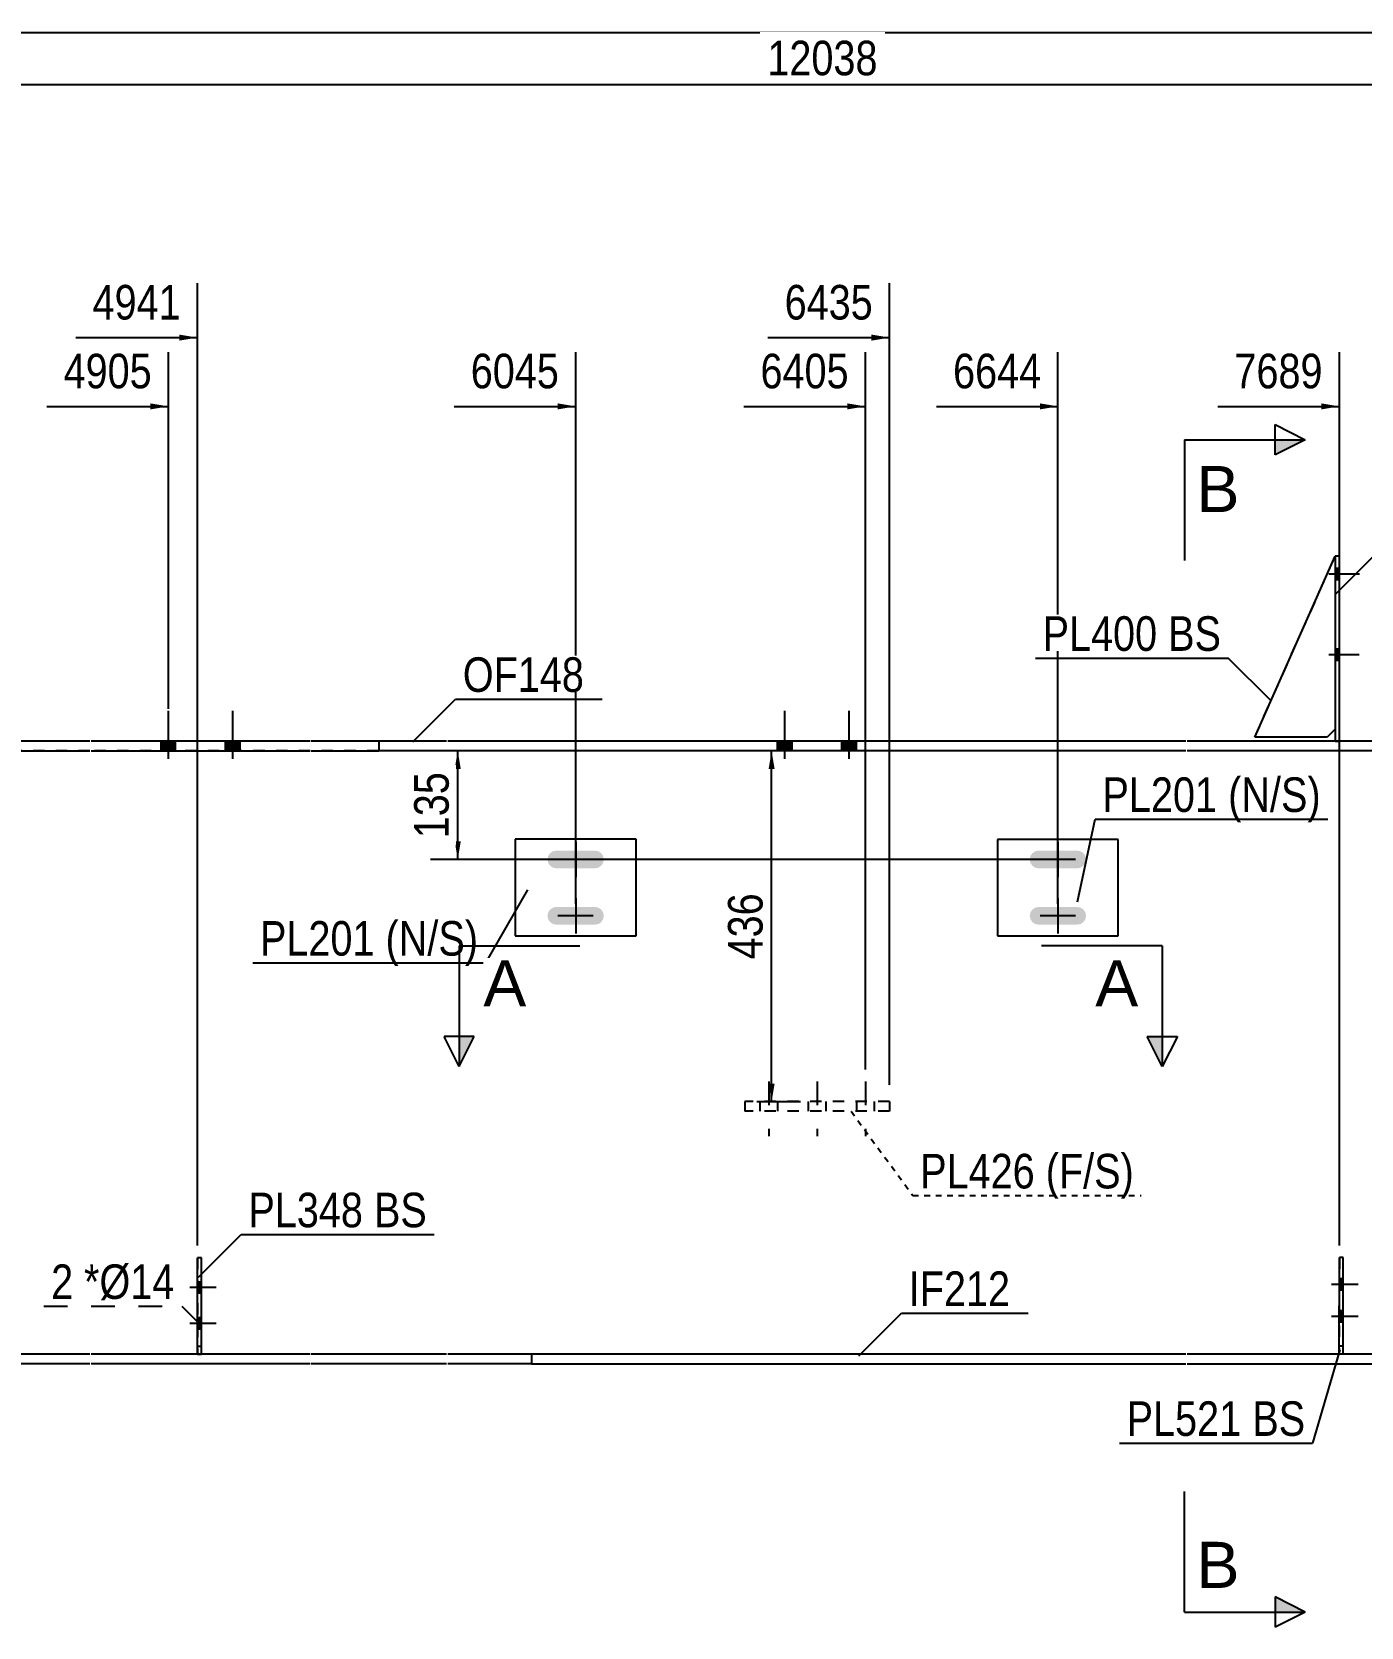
# Model space of a CAD drawing. Header units: millimetres. Extents: x -636 to -233, y -184 to 93.
# Drawn here: x -499.5 to -389.4, y -39.4 to 92.8 of the extents above; entities that cross this region are included whole.
import ezdxf

# ---------------------------------------------------------------- set-up
doc = ezdxf.new("R2010")
doc.units = ezdxf.units.MM
for name, pattern in [('DXK_LINE_DOT1', [1.8814, 0.9407, -0.9407]), ('DXK_LINE_DOT2', [3.9198, 1.9599, -1.9599]), ('DXK_LINE_DOT4', [0.9408, 0.4704, -0.4704])]:
    doc.linetypes.add(name, pattern=pattern)
doc.styles.add('Arial', font='ARIAL.TTF', dxfattribs={"height": 0.2})
doc.styles.add('Arial Narrow', font='ARIALN.TTF', dxfattribs={"height": 0.2})

# ---------------------------------------------------------------- blocks, each defined once
blk = doc.blocks.new('Unknown-627019997-1200')
at = {"color": 5, "linetype": 'Continuous'}
blk.add_line((-233.12, 92.69), (-633.12, 92.69), dxfattribs=at)
blk = doc.blocks.new('Bolt-627019997-1678 - 1676')
at = {"color": 3, "linetype": 'DXK_LINE_DOT2'}
for p, q in [((-438.43, 5.78), (-438.43, 1.25)), ((-434.43, 5.78), (-434.43, 1.25)), ((-430.43, 5.78), (-430.43, 1.25)), ((-439.17, 4.11), (-439.17, 3.31)), ((-437.7, 4.11), (-437.7, 3.31)), ((-435.17, 4.11), (-435.17, 3.31)), ((-433.7, 4.11), (-433.7, 3.31)), ((-431.17, 4.11), (-431.17, 3.31)), ((-429.7, 4.11), (-429.7, 3.31))]:
    blk.add_line(p, q, dxfattribs=at)
blk = doc.blocks.new('Bolt-627019997-1686 - 1676')
at = {"linetype": 'Continuous'}
for points in [[(-391.18, 47.38), (-391.18, 48.31), (-391.51, 48.31), (-391.51, 47.38)], [(-391.18, 47.38), (-391.18, 48.31), (-391.51, 48.31), (-391.51, 47.38)], [(-391.18, 47.38), (-391.18, 48.31), (-391.51, 48.31), (-391.51, 47.38)], [(-391.18, 40.71), (-391.18, 41.65), (-391.52, 41.65), (-391.52, 40.71)], [(-391.18, 40.71), (-391.18, 41.65), (-391.52, 41.65), (-391.52, 40.71)], [(-391.18, 40.71), (-391.18, 41.65), (-391.52, 41.65), (-391.52, 40.71)]]:
    blk.add_hatch(color=3, dxfattribs=at).paths.add_polyline_path(points)
at = {"color": 3, "linetype": 'Continuous'}
for p, q in [((-392.05, 47.85), (-389.51, 47.85)), ((-392.05, 47.85), (-389.51, 47.85)), ((-392.05, 47.85), (-389.51, 47.85)), ((-391.51, 48.31), (-391.18, 48.31)), ((-391.51, 48.31), (-391.18, 48.31)), ((-391.51, 48.31), (-391.18, 48.31)), ((-391.51, 47.38), (-391.18, 47.38)), ((-391.51, 47.38), (-391.18, 47.38)), ((-391.51, 47.38), (-391.18, 47.38)), ((-392.05, 41.18), (-389.52, 41.18)), ((-392.05, 41.18), (-389.52, 41.18)), ((-392.05, 41.18), (-389.52, 41.18)), ((-391.52, 41.65), (-391.18, 41.65)), ((-391.52, 41.65), (-391.18, 41.65)), ((-391.52, 41.65), (-391.18, 41.65)), ((-391.52, 40.71), (-391.18, 40.71)), ((-391.52, 40.71), (-391.18, 40.71)), ((-391.52, 40.71), (-391.18, 40.71))]:
    blk.add_line(p, q, dxfattribs=at)
blk = doc.blocks.new('Bolt-627019997-1687 - 1676')
at = {"linetype": 'Continuous'}
for points in [[(-390.84, -11.48), (-390.84, -10.54), (-391.17, -10.54), (-391.17, -11.48)], [(-390.84, -14.13), (-390.84, -13.2), (-391.17, -13.2), (-391.18, -14.13)]]:
    blk.add_hatch(color=3, dxfattribs=at).paths.add_polyline_path(points)
at = {"color": 3, "linetype": 'Continuous'}
for p, q in [((-391.17, -10.54), (-390.84, -10.54)), ((-391.81, -11.01), (-389.61, -11.01)), ((-391.17, -11.48), (-390.84, -11.48)), ((-391.17, -13.2), (-390.84, -13.2)), ((-391.81, -13.67), (-389.61, -13.67)), ((-391.18, -14.13), (-390.84, -14.13))]:
    blk.add_line(p, q, dxfattribs=at)
blk = doc.blocks.new('Bolt-627019997-1688 - 1676')
at = {"color": 3, "linetype": 'DXK_LINE_DOT2'}
for p, q in [((-391.17, -10.54), (-390.84, -10.54)), ((-391.81, -11.01), (-389.61, -11.01)), ((-391.17, -11.48), (-390.84, -11.48)), ((-391.17, -13.2), (-390.84, -13.2)), ((-391.81, -13.67), (-389.61, -13.67)), ((-391.18, -14.13), (-390.84, -14.13))]:
    blk.add_line(p, q, dxfattribs=at)
blk = doc.blocks.new('Part-627019997-1889 - 1676')
at = {"color": 7, "linetype": 'DXK_LINE_DOT1'}
for p, q in [((-428.43, 4.11), (-440.43, 4.11)), ((-440.43, 4.11), (-440.43, 3.31)), ((-428.43, 4.11), (-428.43, 3.31)), ((-428.43, 3.31), (-440.43, 3.31))]:
    blk.add_line(p, q, dxfattribs=at)
blk = doc.blocks.new('Bolt-627019997-2068 - 1676')
at = {"linetype": 'Continuous'}
for points in [[(-416.6, 24.7), (-416.76, 24.46), (-416.82, 24.18), (-416.76, 23.9), (-416.6, 23.66), (-416.36, 23.5), (-416.08, 23.44), (-412.88, 23.44), (-412.6, 23.5), (-412.37, 23.66), (-412.21, 23.9), (-412.15, 24.18), (-412.21, 24.46), (-412.37, 24.7), (-412.6, 24.86), (-412.88, 24.91), (-416.08, 24.91), (-416.36, 24.86)], [(-416.6, 20.03), (-416.76, 19.79), (-416.82, 19.51), (-416.76, 19.23), (-416.6, 18.99), (-416.36, 18.83), (-416.08, 18.78), (-412.88, 18.78), (-412.6, 18.83), (-412.37, 18.99), (-412.21, 19.23), (-412.15, 19.51), (-412.21, 19.79), (-412.37, 20.03), (-412.6, 20.19), (-412.88, 20.24), (-416.08, 20.24), (-416.36, 20.19)]]:
    blk.add_hatch(color=3, dxfattribs=at).paths.add_polyline_path(points)
at = {"color": 3, "linetype": 'Continuous'}
for p, q in [((-414.48, 25.64), (-414.48, 22.71)), ((-413.02, 24.18), (-415.95, 24.18)), ((-414.48, 20.98), (-414.48, 18.04)), ((-413.02, 19.51), (-415.95, 19.51))]:
    blk.add_line(p, q, dxfattribs=at)
blk = doc.blocks.new('Bolt-627019997-1695 - 1676')
at = {"linetype": 'Continuous'}
for points in [[(-485.43, -11.74), (-485.43, -10.81), (-485.77, -10.81), (-485.77, -11.74)], [(-485.43, -14.72), (-485.43, -13.79), (-485.77, -13.79), (-485.77, -14.72)]]:
    blk.add_hatch(color=3, dxfattribs=at).paths.add_polyline_path(points)
at = {"color": 3, "linetype": 'Continuous'}
for p, q in [((-486.4, -11.27), (-484.2, -11.27)), ((-485.77, -10.81), (-485.43, -10.81)), ((-485.77, -11.74), (-485.43, -11.74)), ((-486.4, -14.26), (-484.2, -14.26)), ((-485.77, -13.79), (-485.43, -13.79)), ((-485.77, -14.72), (-485.43, -14.72))]:
    blk.add_line(p, q, dxfattribs=at)
blk = doc.blocks.new('Part-627019997-2031 - 1676')
at = {"color": 2, "linetype": 'Continuous'}
for p, q in [((-391.51, 49.31), (-391.52, 33.98)), ((-391.18, 49.31), (-391.51, 49.31)), ((-391.18, 49.31), (-391.18, 33.98))]:
    blk.add_line(p, q, dxfattribs=at)
at = {"color": 7, "linetype": 'DXK_LINE_DOT1'}
blk.add_line((-391.52, 33.98), (-391.18, 33.98), dxfattribs=at)
blk = doc.blocks.new('Bolt-627019997-1696 - 1676')
at = {"color": 3, "linetype": 'DXK_LINE_DOT2'}
for p, q in [((-486.4, -11.27), (-484.2, -11.27)), ((-485.77, -10.81), (-485.43, -10.81)), ((-485.77, -11.74), (-485.43, -11.74)), ((-486.4, -14.26), (-484.2, -14.26)), ((-485.77, -13.79), (-485.43, -13.79)), ((-485.77, -14.72), (-485.43, -14.72))]:
    blk.add_line(p, q, dxfattribs=at)
blk = doc.blocks.new('Part-627019997-1911 - 1676')
at = {"color": 2, "linetype": 'Continuous'}
for p, q in [((-403.88, -16.82), (-458.1, -16.82)), ((-458.1, -16.82), (-458.1, -17.62)), ((-384.71, -16.82), (-403.78, -16.82)), ((-362.44, -16.82), (-384.61, -16.82)), ((-458.1, -17.62), (-403.88, -17.62)), ((-403.78, -17.62), (-384.71, -17.62)), ((-384.61, -17.62), (-362.5, -17.62))]:
    blk.add_line(p, q, dxfattribs=at)
at = {"color": 7, "linetype": 'DXK_LINE_DOT1'}
for q in [(-362.44, -16.82), (-362.5, -17.62)]:
    blk.add_line((-362.44, -17.62), q, dxfattribs=at)
blk = doc.blocks.new('Bolt-627019997-1709 - 1676')
at = {"linetype": 'Continuous'}
for points in [[(-436.5, 33.98), (-437.7, 33.98), (-437.7, 33.18), (-436.5, 33.18)], [(-436.5, 33.98), (-437.7, 33.98), (-437.7, 33.18), (-436.5, 33.18)], [(-431.17, 33.98), (-432.37, 33.98), (-432.37, 33.18), (-431.17, 33.18)], [(-431.17, 33.98), (-432.37, 33.98), (-432.37, 33.18), (-431.17, 33.18)]]:
    blk.add_hatch(color=3, dxfattribs=at).paths.add_polyline_path(points)
at = {"color": 3, "linetype": 'Continuous'}
for p, q in [((-437.1, 32.51), (-437.1, 36.51)), ((-437.1, 32.51), (-437.1, 36.51)), ((-431.77, 32.51), (-431.77, 36.51)), ((-431.77, 32.51), (-431.77, 36.51)), ((-437.7, 33.18), (-437.7, 33.98)), ((-437.7, 33.18), (-437.7, 33.98)), ((-436.5, 33.18), (-436.5, 33.98)), ((-436.5, 33.18), (-436.5, 33.98)), ((-432.37, 33.18), (-432.37, 33.98)), ((-432.37, 33.18), (-432.37, 33.98)), ((-431.17, 33.18), (-431.17, 33.98)), ((-431.17, 33.18), (-431.17, 33.98))]:
    blk.add_line(p, q, dxfattribs=at)
blk = doc.blocks.new('Part-627019997-1830 - 1676')
at = {"color": 2, "linetype": 'Continuous'}
for p, q in [((-409.48, 25.84), (-419.48, 25.84)), ((-419.48, 25.84), (-419.48, 17.84)), ((-409.48, 17.84), (-409.48, 25.84)), ((-419.48, 17.84), (-409.48, 17.84))]:
    blk.add_line(p, q, dxfattribs=at)
blk = doc.blocks.new('Part-627019997-1862 - 1676')
at = {"color": 2, "linetype": 'Continuous'}
for p, q in [((-449.43, 25.85), (-459.43, 25.85)), ((-459.43, 25.85), (-459.43, 17.85)), ((-449.43, 17.85), (-449.43, 25.85)), ((-459.43, 17.85), (-449.43, 17.85))]:
    blk.add_line(p, q, dxfattribs=at)
blk = doc.blocks.new('Part-627019997-1977 - 1676')
at = {"color": 2, "linetype": 'Continuous'}
for p, q in [((-583.73, -16.82), (-599.33, -16.82)), ((-565.5, -16.82), (-583.63, -16.82)), ((-524.2, -16.82), (-565.4, -16.82)), ((-512.9, -16.82), (-524.1, -16.82)), ((-494.67, -16.82), (-512.8, -16.82)), ((-476.43, -16.82), (-494.57, -16.82)), ((-465.13, -16.82), (-476.33, -16.82)), ((-458.1, -16.82), (-465.03, -16.82)), ((-458.1, -16.82), (-458.1, -17.62)), ((-583.73, -17.62), (-599.33, -17.62)), ((-565.5, -17.62), (-583.63, -17.62)), ((-524.2, -17.62), (-565.4, -17.62)), ((-512.9, -17.62), (-524.1, -17.62)), ((-494.67, -17.62), (-512.8, -17.62)), ((-476.43, -17.62), (-494.57, -17.62)), ((-465.13, -17.62), (-476.33, -17.62)), ((-458.1, -17.62), (-465.03, -17.62))]:
    blk.add_line(p, q, dxfattribs=at)
at = {"color": 7, "linetype": 'DXK_LINE_DOT1'}
blk.add_line((-599.33, -16.82), (-599.33, -17.62), dxfattribs=at)
blk = doc.blocks.new('Part-627019997-2036 - 1676')
at = {"color": 2, "linetype": 'Continuous'}
for p, q in [((-398.18, 34.31), (-391.51, 49.31)), ((-391.52, 34.98), (-392.18, 34.31)), ((-392.18, 34.31), (-398.18, 34.31))]:
    blk.add_line(p, q, dxfattribs=at)
at = {"color": 7, "linetype": 'DXK_LINE_DOT1'}
blk.add_line((-391.51, 49.31), (-391.52, 34.98), dxfattribs=at)
blk = doc.blocks.new('Part-627019997-2041 - 1676')
at = {"color": 2, "linetype": 'Continuous'}
for p, q in [((-391.18, -16.8), (-391.17, -8.8)), ((-390.84, -8.8), (-391.17, -8.8)), ((-390.84, -16.8), (-390.84, -8.8)), ((-391.18, -16.8), (-390.84, -16.8))]:
    blk.add_line(p, q, dxfattribs=at)
at = {"color": 7, "linetype": 'DXK_LINE_DOT1'}
blk.add_line((-391.18, -16.13), (-390.84, -16.13), dxfattribs=at)
blk = doc.blocks.new('Part-627019997-2046 - 1676')
at = {"color": 7, "linetype": 'DXK_LINE_DOT1'}
for p, q in [((-391.17, -8.8), (-391.18, -16.8)), ((-390.84, -8.8), (-391.17, -8.8)), ((-390.84, -16.8), (-390.84, -8.8)), ((-391.18, -16.8), (-390.84, -16.8))]:
    blk.add_line(p, q, dxfattribs=at)
blk = doc.blocks.new('Bolt-627019997-2069 - 1676')
at = {"linetype": 'Continuous'}
for points in [[(-456.55, 24.7), (-456.71, 24.46), (-456.77, 24.18), (-456.71, 23.9), (-456.55, 23.66), (-456.31, 23.5), (-456.03, 23.45), (-452.83, 23.45), (-452.55, 23.5), (-452.31, 23.66), (-452.16, 23.9), (-452.1, 24.18), (-452.16, 24.46), (-452.31, 24.7), (-452.55, 24.86), (-452.83, 24.91), (-456.03, 24.91), (-456.31, 24.86)], [(-456.55, 20.03), (-456.71, 19.79), (-456.77, 19.51), (-456.71, 19.23), (-456.55, 18.99), (-456.31, 18.83), (-456.03, 18.78), (-452.83, 18.78), (-452.55, 18.83), (-452.31, 18.99), (-452.16, 19.23), (-452.1, 19.51), (-452.16, 19.79), (-452.31, 20.03), (-452.55, 20.19), (-452.83, 20.25), (-456.03, 20.25), (-456.31, 20.19)]]:
    blk.add_hatch(color=3, dxfattribs=at).paths.add_polyline_path(points)
at = {"color": 3, "linetype": 'Continuous'}
for p, q in [((-454.43, 25.65), (-454.43, 22.71)), ((-452.97, 24.18), (-455.9, 24.18)), ((-454.43, 20.98), (-454.43, 18.05)), ((-452.97, 19.51), (-455.9, 19.51))]:
    blk.add_line(p, q, dxfattribs=at)
blk = doc.blocks.new('Bolt-627019997-2072 - 1676')
at = {"linetype": 'Continuous'}
for points in [[(-487.57, 33.98), (-488.77, 33.98), (-488.77, 33.18), (-487.57, 33.18)], [(-487.57, 33.98), (-488.77, 33.98), (-488.77, 33.18), (-487.57, 33.18)], [(-482.23, 33.98), (-483.43, 33.98), (-483.43, 33.18), (-482.23, 33.18)], [(-482.23, 33.98), (-483.43, 33.98), (-483.43, 33.18), (-482.23, 33.18)]]:
    blk.add_hatch(color=3, dxfattribs=at).paths.add_polyline_path(points)
at = {"color": 3, "linetype": 'Continuous'}
for p, q in [((-488.17, 32.51), (-488.17, 36.51)), ((-488.17, 32.51), (-488.17, 36.51)), ((-482.83, 32.51), (-482.83, 36.51)), ((-482.83, 32.51), (-482.83, 36.51)), ((-488.77, 33.18), (-488.77, 33.98)), ((-488.77, 33.18), (-488.77, 33.98)), ((-487.57, 33.18), (-487.57, 33.98)), ((-487.57, 33.18), (-487.57, 33.98)), ((-483.43, 33.18), (-483.43, 33.98)), ((-483.43, 33.18), (-483.43, 33.98)), ((-482.23, 33.18), (-482.23, 33.98)), ((-482.23, 33.18), (-482.23, 33.98))]:
    blk.add_line(p, q, dxfattribs=at)
blk = doc.blocks.new('Part-627019997-2077 - 1676')
at = {"color": 7, "linetype": 'DXK_LINE_DOT1'}
for p, q in [((-398.18, 34.31), (-391.51, 49.31)), ((-391.52, 34.98), (-392.18, 34.31)), ((-392.18, 34.31), (-398.18, 34.31))]:
    blk.add_line(p, q, dxfattribs=at)
blk = doc.blocks.new('Part-627019997-2104 - 1676')
at = {"color": 2, "linetype": 'Continuous'}
for p, q in [((-485.77, -16.82), (-485.77, -8.82)), ((-485.43, -8.82), (-485.77, -8.82)), ((-485.43, -16.82), (-485.43, -8.82)), ((-485.77, -16.82), (-485.43, -16.82))]:
    blk.add_line(p, q, dxfattribs=at)
at = {"color": 7, "linetype": 'DXK_LINE_DOT1'}
blk.add_line((-485.77, -16.15), (-485.43, -16.15), dxfattribs=at)
blk = doc.blocks.new('Part-627019997-2126 - 1676')
at = {"color": 7, "linetype": 'DXK_LINE_DOT1'}
for p, q in [((-485.77, -8.82), (-485.77, -16.82)), ((-485.43, -8.82), (-485.77, -8.82)), ((-485.43, -16.82), (-485.43, -8.82)), ((-485.77, -16.82), (-485.43, -16.82))]:
    blk.add_line(p, q, dxfattribs=at)
blk = doc.blocks.new('Part-627019997-2205 - 1676')
at = {"color": 2, "linetype": 'Continuous'}
blk.add_line((-518.5, 33.18), (-518.5, -16.82), dxfattribs=at)
at = {"color": 7, "linetype": 'DXK_LINE_DOT1'}
for p, q in [((-512.9, 33.18), (-518.5, 33.18)), ((-494.67, 33.18), (-512.8, 33.18)), ((-476.43, 33.18), (-494.57, 33.18)), ((-465.13, 33.18), (-476.33, 33.18)), ((-403.88, 33.18), (-465.03, 33.18)), ((-384.71, 33.18), (-403.78, 33.18)), ((-362.44, 33.18), (-384.61, 33.18)), ((-512.9, -16.82), (-518.5, -16.82)), ((-494.67, -16.82), (-512.8, -16.82)), ((-476.43, -16.82), (-494.57, -16.82)), ((-465.13, -16.82), (-476.33, -16.82)), ((-403.88, -16.82), (-465.03, -16.82)), ((-384.71, -16.82), (-403.78, -16.82)), ((-362.44, -16.82), (-384.61, -16.82))]:
    blk.add_line(p, q, dxfattribs=at)
blk = doc.blocks.new('Part-627019997-2249 - 1676')
at = {"color": 2, "linetype": 'Continuous'}
for p, q in [((-583.73, 33.98), (-599.33, 33.98)), ((-599.33, 33.18), (-583.73, 33.18)), ((-565.5, 33.98), (-583.63, 33.98)), ((-583.63, 33.18), (-565.5, 33.18)), ((-524.2, 33.98), (-565.4, 33.98)), ((-565.4, 33.18), (-524.2, 33.18)), ((-512.9, 33.98), (-524.1, 33.98)), ((-524.1, 33.18), (-512.9, 33.18)), ((-494.67, 33.98), (-512.8, 33.98)), ((-512.8, 33.18), (-494.67, 33.18)), ((-476.43, 33.98), (-494.57, 33.98)), ((-494.57, 33.18), (-476.43, 33.18)), ((-470.73, 33.98), (-476.33, 33.98)), ((-476.33, 33.18), (-470.73, 33.18)), ((-470.73, 33.98), (-470.73, 33.18))]:
    blk.add_line(p, q, dxfattribs=at)
at = {"color": 7, "linetype": 'DXK_LINE_DOT1'}
blk.add_line((-599.33, 33.98), (-599.33, 33.18), dxfattribs=at)
blk = doc.blocks.new('Part-627019997-2254 - 1676')
at = {"color": 2, "linetype": 'Continuous'}
for p, q in [((-465.13, 33.98), (-470.73, 33.98)), ((-470.73, 33.98), (-470.73, 33.18)), ((-465.13, 33.18), (-470.73, 33.18)), ((-403.88, 33.98), (-465.03, 33.98)), ((-403.88, 33.18), (-465.03, 33.18)), ((-384.71, 33.98), (-403.78, 33.98)), ((-384.71, 33.18), (-403.78, 33.18)), ((-379.01, 33.98), (-384.61, 33.98)), ((-379.01, 33.18), (-384.61, 33.18))]:
    blk.add_line(p, q, dxfattribs=at)
at = {"color": 7, "linetype": 'DXK_LINE_DOT1'}
blk.add_line((-379.01, 33.98), (-379.01, 33.18), dxfattribs=at)
blk = doc.blocks.new('StraightDimension-627019997-7074 - 1676')
at = {"linetype": 'Continuous'}
blk.add_hatch(color=7, dxfattribs=at).paths.add_polyline_path([(-392.67, 61.98), (-391.17, 61.73), (-392.67, 61.48)])
at = {"color": 7, "linetype": 'Continuous'}
for p, q in [((-391.17, -7.8), (-391.17, 66.23)), ((-401.24, 61.73), (-391.17, 61.73))]:
    blk.add_line(p, q, dxfattribs=at)
at = {"color": 0}
blk.add_wipeout([(-391.95, 62.63), (-391.95, 66.83), (-400.46, 66.83), (-400.46, 62.63)], dxfattribs=at)
at = {"color": 3, "style": 'Arial Narrow'}
blk.add_text('7689', height=2.863, dxfattribs=at).set_placement((-399.86, 63.23))
blk = doc.blocks.new('StraightDimension-627019997-2813 - 1676')
at = {"color": 7, "linetype": 'Continuous'}
blk.add_line((-600.67, 88.42), (-267.29, 88.42), dxfattribs=at)
at = {"color": 0}
blk.add_wipeout([(-428.81, 88.57), (-428.81, 92.77), (-439.15, 92.77), (-439.15, 88.57)], dxfattribs=at)
at = {"color": 3, "style": 'Arial Narrow'}
blk.add_text('12038', height=2.863, dxfattribs=at).set_placement((-438.55, 89.17))
blk = doc.blocks.new('StraightDimension-627019997-2611 - 1676')
at = {"linetype": 'Continuous'}
for points in [[(-464.45, 31.68), (-464.2, 33.18), (-463.95, 31.68)], [(-463.95, 25.68), (-464.2, 24.18), (-464.45, 25.68)]]:
    blk.add_hatch(color=7, dxfattribs=at).paths.add_polyline_path(points)
at = {"color": 7, "linetype": 'Continuous'}
for p, q in [((-454.68, 33.18), (-466.45, 33.18)), ((-464.2, 24.18), (-464.2, 33.18)), ((-415.48, 24.18), (-466.45, 24.18))]:
    blk.add_line(p, q, dxfattribs=at)
at = {"color": 0}
blk.add_wipeout([(-464.35, 32.02), (-468.55, 32.02), (-468.55, 25.34), (-464.35, 25.34)], dxfattribs=at)
at = {"color": 3, "style": 'Arial Narrow'}
blk.add_text('135', height=2.863, rotation=90.0002, dxfattribs=at).set_placement((-464.95, 25.94))
blk = doc.blocks.new('StraightDimension-627019997-2639 - 1676')
at = {"linetype": 'Continuous'}
for points in [[(-438.45, 31.68), (-438.2, 33.18), (-437.95, 31.68)], [(-437.95, 5.61), (-438.2, 4.11), (-438.45, 5.61)]]:
    blk.add_hatch(color=7, dxfattribs=at).paths.add_polyline_path(points)
at = {"color": 7, "linetype": 'Continuous'}
for p, q in [((-429.43, 33.18), (-440.45, 33.18)), ((-438.2, 4.11), (-438.2, 33.18)), ((-439.43, 4.11), (-435.8, 4.11))]:
    blk.add_line(p, q, dxfattribs=at)
at = {"color": 0}
blk.add_wipeout([(-438.35, 21.99), (-442.55, 21.99), (-442.55, 15.3), (-438.35, 15.3)], dxfattribs=at)
at = {"color": 3, "style": 'Arial Narrow'}
blk.add_text('436', height=2.863, rotation=90.0002, dxfattribs=at).set_placement((-438.95, 15.9))
blk = doc.blocks.new('StraightDimension-627019997-7075 - 1676')
at = {"linetype": 'Continuous'}
blk.add_hatch(color=7, dxfattribs=at).paths.add_polyline_path([(-415.98, 61.98), (-414.48, 61.73), (-415.98, 61.48)])
at = {"color": 7, "linetype": 'Continuous'}
for p, q in [((-414.48, 20.51), (-414.48, 66.23)), ((-424.55, 61.73), (-414.48, 61.73))]:
    blk.add_line(p, q, dxfattribs=at)
at = {"color": 0}
blk.add_wipeout([(-415.26, 62.63), (-415.26, 66.83), (-423.77, 66.83), (-423.77, 62.63)], dxfattribs=at)
at = {"color": 3, "style": 'Arial Narrow'}
blk.add_text('6644', height=2.863, dxfattribs=at).set_placement((-423.17, 63.23))
blk = doc.blocks.new('StraightDimension-627019997-7076 - 1676')
at = {"linetype": 'Continuous'}
blk.add_hatch(color=7, dxfattribs=at).paths.add_polyline_path([(-429.93, 67.68), (-428.43, 67.43), (-429.93, 67.18)])
at = {"color": 7, "linetype": 'Continuous'}
for p, q in [((-428.43, 5.51), (-428.43, 71.93)), ((-438.5, 67.43), (-428.43, 67.43))]:
    blk.add_line(p, q, dxfattribs=at)
at = {"color": 0}
blk.add_wipeout([(-429.21, 68.33), (-429.21, 72.53), (-437.72, 72.53), (-437.72, 68.33)], dxfattribs=at)
at = {"color": 3, "style": 'Arial Narrow'}
blk.add_text('6435', height=2.863, dxfattribs=at).set_placement((-437.12, 68.93))
blk = doc.blocks.new('StraightDimension-627019997-7077 - 1676')
at = {"linetype": 'Continuous'}
blk.add_hatch(color=7, dxfattribs=at).paths.add_polyline_path([(-431.93, 61.98), (-430.43, 61.73), (-431.93, 61.48)])
at = {"color": 7, "linetype": 'Continuous'}
for p, q in [((-430.43, 6.78), (-430.43, 66.23)), ((-440.5, 61.73), (-430.43, 61.73))]:
    blk.add_line(p, q, dxfattribs=at)
at = {"color": 0}
blk.add_wipeout([(-431.21, 62.63), (-431.21, 66.83), (-439.72, 66.83), (-439.72, 62.63)], dxfattribs=at)
at = {"color": 3, "style": 'Arial Narrow'}
blk.add_text('6405', height=2.863, dxfattribs=at).set_placement((-439.12, 63.23))
blk = doc.blocks.new('StraightDimension-627019997-7078 - 1676')
at = {"linetype": 'Continuous'}
blk.add_hatch(color=7, dxfattribs=at).paths.add_polyline_path([(-455.93, 61.98), (-454.43, 61.73), (-455.93, 61.48)])
at = {"color": 7, "linetype": 'Continuous'}
for p, q in [((-454.43, 20.51), (-454.43, 66.23)), ((-464.5, 61.73), (-454.43, 61.73))]:
    blk.add_line(p, q, dxfattribs=at)
at = {"color": 0}
blk.add_wipeout([(-455.21, 62.63), (-455.21, 66.83), (-463.72, 66.83), (-463.72, 62.63)], dxfattribs=at)
at = {"color": 3, "style": 'Arial Narrow'}
blk.add_text('6045', height=2.863, dxfattribs=at).set_placement((-463.12, 63.23))
blk = doc.blocks.new('StraightDimension-627019997-7079 - 1676')
at = {"linetype": 'Continuous'}
blk.add_hatch(color=7, dxfattribs=at).paths.add_polyline_path([(-487.27, 67.68), (-485.77, 67.43), (-487.27, 67.18)])
at = {"color": 7, "linetype": 'Continuous'}
for p, q in [((-485.77, -7.82), (-485.77, 71.93)), ((-495.83, 67.43), (-485.77, 67.43))]:
    blk.add_line(p, q, dxfattribs=at)
at = {"color": 0}
blk.add_wipeout([(-486.54, 68.33), (-486.54, 72.53), (-495.05, 72.53), (-495.05, 68.33)], dxfattribs=at)
at = {"color": 3, "style": 'Arial Narrow'}
blk.add_text('4941', height=2.863, dxfattribs=at).set_placement((-494.45, 68.93))
blk = doc.blocks.new('StraightDimension-627019997-7080 - 1676')
at = {"linetype": 'Continuous'}
blk.add_hatch(color=7, dxfattribs=at).paths.add_polyline_path([(-489.67, 61.98), (-488.17, 61.73), (-489.67, 61.48)])
at = {"color": 7, "linetype": 'Continuous'}
for p, q in [((-488.17, 36.67), (-488.17, 66.23)), ((-498.23, 61.73), (-488.17, 61.73))]:
    blk.add_line(p, q, dxfattribs=at)
at = {"color": 0}
blk.add_wipeout([(-488.94, 62.63), (-488.94, 66.83), (-497.45, 66.83), (-497.45, 62.63)], dxfattribs=at)
at = {"color": 3, "style": 'Arial Narrow'}
blk.add_text('4905', height=2.863, dxfattribs=at).set_placement((-496.85, 63.23))
blk = doc.blocks.new('MarkSet-627019997-2960 - 1676')
at = {"color": 0}
for points in [[(-399.28, -23.59), (-399.28, -20.59), (-408.79, -20.59), (-408.79, -23.59)], [(-394, -23.59), (-394, -20.59), (-398.38, -20.59), (-398.38, -23.59)]]:
    blk.add_wipeout(points, dxfattribs=at)
for points in [[(-399.28, -23.59), (-399.28, -20.59), (-408.79, -20.59), (-408.79, -23.59)], [(-394, -23.59), (-394, -20.59), (-398.38, -20.59), (-398.38, -23.59)]]:
    blk.add_wipeout(points, dxfattribs=at)
at = {"color": 7, "linetype": 'Continuous'}
for p in [(-391.13, -16.45), (-409.39, -24.19)]:
    blk.add_line(p, (-393.4, -24.19), dxfattribs=at)
at = {"color": 3, "style": 'Arial Narrow'}
for s, p in [('PL521', (-408.79, -23.59)), ('BS', (-398.38, -23.59))]:
    blk.add_text(s, height=2.863, dxfattribs=at).set_placement(p)
blk = doc.blocks.new('Mark-627019997-1885 - 1676')
at = {"color": 0}
for points in [[(-416.39, -3.08), (-416.39, -0.08), (-425.89, -0.08), (-425.89, -3.08)], [(-408.19, -3.08), (-408.19, -0.08), (-415.49, -0.08), (-415.49, -3.08)]]:
    blk.add_wipeout(points, dxfattribs=at)
for points in [[(-416.39, -3.08), (-416.39, -0.08), (-425.89, -0.08), (-425.89, -3.08)], [(-408.19, -3.08), (-408.19, -0.08), (-415.49, -0.08), (-415.49, -3.08)]]:
    blk.add_wipeout(points, dxfattribs=at)
at = {"color": 7, "linetype": 'DXK_LINE_DOT4'}
for p, q in [((-431.62, 3.31), (-426.49, -3.68)), ((-426.49, -3.68), (-407.59, -3.68))]:
    blk.add_line(p, q, dxfattribs=at)
at = {"color": 3, "style": 'Arial Narrow'}
for s, p in [('PL426', (-425.89, -3.08)), ('(F/', (-415.49, -3.08)), ('S)', (-411.48, -3.08))]:
    blk.add_text(s, height=2.863, dxfattribs=at).set_placement(p)
blk = doc.blocks.new('Mark-627019997-4457 - 1676')
at = {"color": 0}
for points in [[(-496.06, -12.24), (-496.06, -9.24), (-497.88, -9.24), (-497.88, -12.24)], [(-493.88, -12.24), (-493.88, -9.24), (-495.16, -9.24), (-495.16, -12.24)]]:
    blk.add_wipeout(points, dxfattribs=at)
for points in [[(-496.06, -12.24), (-496.06, -9.24), (-497.88, -9.24), (-497.88, -12.24)], [(-493.88, -12.24), (-493.88, -9.24), (-495.16, -9.24), (-495.16, -12.24)]]:
    blk.add_wipeout(points, dxfattribs=at)
at = {"color": 3, "style": 'Arial Narrow'}
blk.add_text('2', height=2.86, dxfattribs=at).set_placement((-497.88, -12.24))
at = {"color": 0}
blk.add_wipeout([(-487.66, -12.24), (-487.66, -9.24), (-493.88, -9.24), (-493.88, -12.24)], dxfattribs=at)
blk.add_wipeout([(-487.66, -12.24), (-487.66, -9.24), (-493.88, -9.24), (-493.88, -12.24)], dxfattribs=at)
at = {"color": 7, "linetype": 'DXK_LINE_DOT2'}
for p in [(-498.48, -12.84), (-485.65, -14.26)]:
    blk.add_line(p, (-487.06, -12.84), dxfattribs=at)
at = {"color": 3, "style": 'Arial Narrow'}
for s, height, p in [('*', 2.86, (-495.16, -12.24)), ('Ø14', 2.863, (-493.88, -12.24))]:
    blk.add_text(s, height=height, dxfattribs=at).set_placement(p)
blk = doc.blocks.new('Mark-627019997-1826 - 1676')
at = {"color": 0}
for points in [[(-401.28, 28.12), (-401.28, 31.12), (-410.79, 31.12), (-410.79, 28.12)], [(-392.72, 28.12), (-392.72, 31.12), (-400.38, 31.12), (-400.38, 28.12)]]:
    blk.add_wipeout(points, dxfattribs=at)
for points in [[(-401.28, 28.12), (-401.28, 31.12), (-410.79, 31.12), (-410.79, 28.12)], [(-392.72, 28.12), (-392.72, 31.12), (-400.38, 31.12), (-400.38, 28.12)]]:
    blk.add_wipeout(points, dxfattribs=at)
at = {"color": 7, "linetype": 'Continuous'}
for p, q in [((-412.87, 20.68), (-411.39, 27.52)), ((-411.39, 27.52), (-392.12, 27.52))]:
    blk.add_line(p, q, dxfattribs=at)
at = {"color": 3, "style": 'Arial Narrow'}
for s, p in [('PL201', (-410.79, 28.12)), ('(N/', (-400.38, 28.12)), ('S)', (-396, 28.12))]:
    blk.add_text(s, height=2.863, dxfattribs=at).set_placement(p)
blk = doc.blocks.new('Mark-627019997-2027 - 1676')
at = {"color": 0}
blk.add_wipeout([(-377.79, 50.36), (-377.79, 53.36), (-387.29, 53.36), (-387.29, 50.36)], dxfattribs=at)
blk.add_wipeout([(-377.79, 50.36), (-377.79, 53.36), (-387.29, 53.36), (-387.29, 50.36)], dxfattribs=at)
at = {"color": 7, "linetype": 'Continuous'}
for p, q in [((-391.43, 46.23), (-387.89, 49.76)), ((-387.89, 49.76), (-376.29, 49.76))]:
    blk.add_line(p, q, dxfattribs=at)
at = {"color": 3, "style": 'Arial Narrow'}
blk.add_text('PL350', height=2.863, dxfattribs=at).set_placement((-387.29, 50.36))
blk = doc.blocks.new('Mark-627019997-1858 - 1676')
at = {"color": 0}
for points in [[(-471.08, 16.21), (-471.08, 19.21), (-480.58, 19.21), (-480.58, 16.21)], [(-462.51, 16.21), (-462.51, 19.21), (-470.18, 19.21), (-470.18, 16.21)]]:
    blk.add_wipeout(points, dxfattribs=at)
for points in [[(-471.08, 16.21), (-471.08, 19.21), (-480.58, 19.21), (-480.58, 16.21)], [(-462.51, 16.21), (-462.51, 19.21), (-470.18, 19.21), (-470.18, 16.21)]]:
    blk.add_wipeout(points, dxfattribs=at)
at = {"color": 7, "linetype": 'Continuous'}
for p in [(-458.42, 21.66), (-481.18, 15.61)]:
    blk.add_line(p, (-461.91, 15.61), dxfattribs=at)
at = {"color": 3, "style": 'Arial Narrow'}
for s, p in [('PL201', (-480.58, 16.21)), ('(N/', (-470.18, 16.21)), ('S)', (-465.8, 16.21))]:
    blk.add_text(s, height=2.863, dxfattribs=at).set_placement(p)
blk = doc.blocks.new('Mark-627019997-1907 - 1676')
at = {"color": 0}
blk.add_wipeout([(-418.44, -12.82), (-418.44, -9.82), (-426.84, -9.82), (-426.84, -12.82)], dxfattribs=at)
blk.add_wipeout([(-418.44, -12.82), (-418.44, -9.82), (-426.84, -9.82), (-426.84, -12.82)], dxfattribs=at)
at = {"color": 7, "linetype": 'Continuous'}
for p, q in [((-430.98, -16.95), (-427.44, -13.42)), ((-427.44, -13.42), (-416.94, -13.42))]:
    blk.add_line(p, q, dxfattribs=at)
at = {"color": 3, "style": 'Arial Narrow'}
blk.add_text('IF212', height=2.863, dxfattribs=at).set_placement((-426.84, -12.82))
blk = doc.blocks.new('Mark-627019997-2250 - 1676')
at = {"color": 0}
blk.add_wipeout([(-453.73, 38.07), (-453.73, 41.07), (-463.78, 41.07), (-463.78, 38.07)], dxfattribs=at)
blk.add_wipeout([(-453.73, 38.07), (-453.73, 41.07), (-463.78, 41.07), (-463.78, 38.07)], dxfattribs=at)
at = {"color": 7, "linetype": 'Continuous'}
for p, q in [((-467.92, 33.94), (-464.38, 37.47)), ((-464.38, 37.47), (-452.23, 37.47))]:
    blk.add_line(p, q, dxfattribs=at)
at = {"color": 3, "style": 'Arial Narrow'}
blk.add_text('OF148', height=2.863, dxfattribs=at).set_placement((-463.78, 38.07))
blk = doc.blocks.new('SectionMark-627019997-2939 - 1676')
at = {"linetype": 'Continuous'}
for points in [[(-396.5, 57.72), (-396.5, 58.97), (-394, 58.97)], [(-396.5, -38.19), (-396.5, -36.94), (-394, -38.19)]]:
    blk.add_hatch(color=30, dxfattribs=at).paths.add_polyline_path(points)
at = {"color": 30, "linetype": 'Continuous'}
for p, q in [((-396.5, 57.72), (-396.5, 60.22)), ((-396.5, 60.22), (-394, 58.97)), ((-404, 58.97), (-404, 48.97)), ((-404, 58.97), (-394, 58.97)), ((-394, 58.97), (-396.5, 57.72)), ((-404, -38.19), (-404, -28.19)), ((-394, -38.19), (-396.5, -36.94)), ((-396.5, -36.94), (-396.5, -39.44)), ((-404, -38.19), (-394, -38.19)), ((-394, -38.19), (-396.5, -39.44))]:
    blk.add_line(p, q, dxfattribs=at)
at = {"color": 0, "linetype": 'Continuous'}
for points in [[(-399.44, 52.97), (-399.44, 56.97), (-403, 56.97), (-403, 52.97)], [(-399.44, -36.19), (-399.44, -32.19), (-403, -32.19), (-403, -36.19)]]:
    blk.add_wipeout(points, dxfattribs=at)
at = {"color": 96, "linetype": 'Continuous', "style": 'Arial'}
for p in [(-403, 52.97), (-403, -36.19)]:
    blk.add_text('B', height=3.82, dxfattribs=at).set_placement(p)
blk = doc.blocks.new('SectionMark-627019997-2941 - 1676')
at = {"linetype": 'Continuous'}
for points in [[(-464.08, 9.51), (-462.83, 9.51), (-464.08, 7.01)], [(-407.09, 9.51), (-405.84, 9.51), (-405.84, 7.01)]]:
    blk.add_hatch(color=30, dxfattribs=at).paths.add_polyline_path(points)
at = {"color": 30, "linetype": 'Continuous'}
for p, q in [((-464.08, 17.01), (-454.08, 17.01)), ((-464.08, 17.01), (-464.08, 7.01)), ((-405.84, 17.01), (-415.84, 17.01)), ((-405.84, 17.01), (-405.84, 7.01)), ((-464.08, 7.01), (-465.33, 9.51)), ((-462.83, 9.51), (-465.33, 9.51)), ((-464.08, 7.01), (-462.83, 9.51)), ((-407.09, 9.51), (-404.59, 9.51)), ((-405.84, 7.01), (-407.09, 9.51)), ((-404.59, 9.51), (-405.84, 7.01))]:
    blk.add_line(p, q, dxfattribs=at)
at = {"color": 0, "linetype": 'Continuous'}
for points in [[(-458.52, 12.01), (-458.52, 16.01), (-462.08, 16.01), (-462.08, 12.01)], [(-407.84, 12.01), (-407.84, 16.01), (-411.39, 16.01), (-411.39, 12.01)]]:
    blk.add_wipeout(points, dxfattribs=at)
at = {"color": 96, "linetype": 'Continuous', "style": 'Arial'}
for p in [(-462.08, 12.01), (-411.39, 12.01)]:
    blk.add_text('A', height=3.82, dxfattribs=at).set_placement(p)
blk = doc.blocks.new('MarkSet-627019997-2995 - 1676')
at = {"color": 0}
for points in [[(-406.25, 41.47), (-406.25, 44.47), (-415.75, 44.47), (-415.75, 41.47)], [(-400.97, 41.47), (-400.97, 44.47), (-405.35, 44.47), (-405.35, 41.47)]]:
    blk.add_wipeout(points, dxfattribs=at)
for points in [[(-406.25, 41.47), (-406.25, 44.47), (-415.75, 44.47), (-415.75, 41.47)], [(-400.97, 41.47), (-400.97, 44.47), (-405.35, 44.47), (-405.35, 41.47)]]:
    blk.add_wipeout(points, dxfattribs=at)
at = {"color": 7, "linetype": 'Continuous'}
for p in [(-416.35, 40.87), (-396.83, 37.33)]:
    blk.add_line(p, (-400.37, 40.87), dxfattribs=at)
at = {"color": 3, "style": 'Arial Narrow'}
for s, p in [('PL400', (-415.75, 41.47)), ('BS', (-405.35, 41.47))]:
    blk.add_text(s, height=2.863, dxfattribs=at).set_placement(p)
blk = doc.blocks.new('MarkSet-627019997-3042 - 1676')
at = {"color": 0}
for points in [[(-472.04, -6.3), (-472.04, -3.3), (-481.54, -3.3), (-481.54, -6.3)], [(-466.76, -6.3), (-466.76, -3.3), (-471.14, -3.3), (-471.14, -6.3)]]:
    blk.add_wipeout(points, dxfattribs=at)
for points in [[(-472.04, -6.3), (-472.04, -3.3), (-481.54, -3.3), (-481.54, -6.3)], [(-466.76, -6.3), (-466.76, -3.3), (-471.14, -3.3), (-471.14, -6.3)]]:
    blk.add_wipeout(points, dxfattribs=at)
at = {"color": 7, "linetype": 'Continuous'}
for p, q in [((-485.68, -10.44), (-482.14, -6.9)), ((-482.14, -6.9), (-466.16, -6.9))]:
    blk.add_line(p, q, dxfattribs=at)
at = {"color": 3, "style": 'Arial Narrow'}
for s, p in [('PL348', (-481.54, -6.3)), ('BS', (-471.14, -6.3))]:
    blk.add_text(s, height=2.863, dxfattribs=at).set_placement(p)

msp = doc.modelspace()

# ---------------------------------------------------------------- block references
for name in ['Unknown-627019997-1200', 'Part-627019997-2036 - 1676', 'Part-627019997-2077 - 1676', 'Part-627019997-2031 - 1676', 'Bolt-627019997-1686 - 1676', 'Bolt-627019997-2072 - 1676', 'Bolt-627019997-1709 - 1676', 'Part-627019997-2249 - 1676', 'Part-627019997-2205 - 1676', 'Part-627019997-2254 - 1676', 'Part-627019997-1862 - 1676', 'Bolt-627019997-2069 - 1676', 'Part-627019997-1830 - 1676', 'Bolt-627019997-2068 - 1676', 'Bolt-627019997-1678 - 1676', 'Part-627019997-1889 - 1676', 'Part-627019997-2104 - 1676', 'Part-627019997-2126 - 1676', 'Part-627019997-2041 - 1676', 'Part-627019997-2046 - 1676', 'Bolt-627019997-1687 - 1676', 'Bolt-627019997-1688 - 1676', 'Bolt-627019997-1695 - 1676', 'Bolt-627019997-1696 - 1676', 'Part-627019997-1977 - 1676', 'Part-627019997-1911 - 1676']:
    msp.add_blockref(name, (0, 0))

# ---------------------------------------------------------------- next in the draw order: block references
msp.add_blockref('StraightDimension-627019997-7074 - 1676', (0, 0))

# ---------------------------------------------------------------- next in the draw order: block references
msp.add_blockref('StraightDimension-627019997-2813 - 1676', (0, 0))

# ---------------------------------------------------------------- next in the draw order: block references
for name in ['StraightDimension-627019997-7079 - 1676', 'Mark-627019997-2027 - 1676', 'StraightDimension-627019997-2611 - 1676', 'Mark-627019997-1826 - 1676', 'Mark-627019997-1885 - 1676', 'Mark-627019997-4457 - 1676', 'Mark-627019997-1907 - 1676', 'MarkSet-627019997-2960 - 1676']:
    msp.add_blockref(name, (0, 0))

# ---------------------------------------------------------------- next in the draw order: block references
for name in ['StraightDimension-627019997-7080 - 1676', 'StraightDimension-627019997-7078 - 1676', 'StraightDimension-627019997-7075 - 1676', 'SectionMark-627019997-2939 - 1676', 'StraightDimension-627019997-2639 - 1676', 'MarkSet-627019997-3042 - 1676']:
    msp.add_blockref(name, (0, 0))

# ---------------------------------------------------------------- next in the draw order: block references
for name in ['StraightDimension-627019997-7076 - 1676', 'MarkSet-627019997-2995 - 1676', 'Mark-627019997-2250 - 1676', 'Mark-627019997-1858 - 1676']:
    msp.add_blockref(name, (0, 0))

# ---------------------------------------------------------------- next in the draw order: block references
msp.add_blockref('StraightDimension-627019997-7077 - 1676', (0, 0))

# ---------------------------------------------------------------- next in the draw order: block references
msp.add_blockref('SectionMark-627019997-2941 - 1676', (0, 0))

doc.saveas('drawing.dxf')
